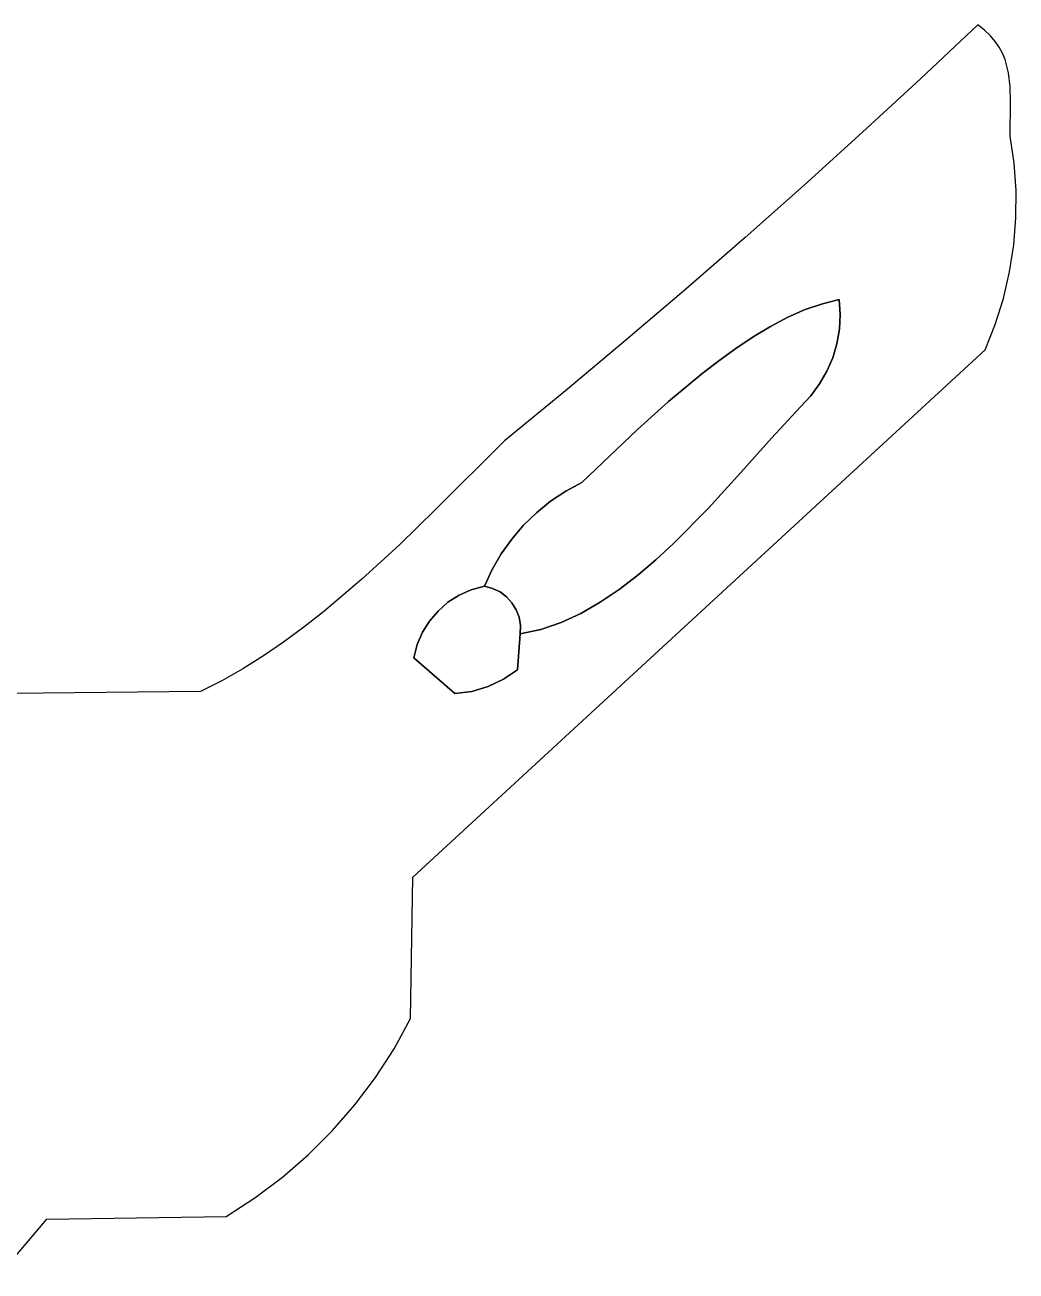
# Model space of a CAD drawing. Header units: inches. Extents: x 37.2 to 70.6, y 17.4 to 61.6.
# Drawn here: x 67.384 to 70.077, y 48.193 to 51.581 of the extents above; entities that cross this region are included whole.
import ezdxf

# ---------------------------------------------------------------- set-up
doc = ezdxf.new("R2010")
doc.units = ezdxf.units.IN
doc.layers.add('SURFACES_FOR_SKETCHUP', color=7, linetype='Continuous')

msp = doc.modelspace()

# ---------------------------------------------------------------- linework, layer by layer
at = {"layer": 'SURFACES_FOR_SKETCHUP'}
for points, invisible_edges in [([(69.9915, 51.5666), (69.9732, 51.5811), (69.8173, 51.4343)], 8), ([(69.9915, 51.5666), (69.8173, 51.4343), (70.0071, 51.5517)], 3), ([(70.0071, 51.5517), (69.8173, 51.4343), (70.0203, 51.5363)], 3), ([(70.0203, 51.5363), (69.8173, 51.4343), (70.0312, 51.5204)], 3), ([(70.04, 51.5039), (70.0312, 51.5204), (69.8173, 51.4343)], 10), ([(70.0471, 51.4868), (70.04, 51.5039), (69.8173, 51.4343)], 10), ([(70.0564, 51.4509), (70.0471, 51.4868), (69.8173, 51.4343)], 10), ([(70.0608, 51.4123), (70.0564, 51.4509), (69.8173, 51.4343)], 10), ([(69.8173, 51.4343), (69.6599, 51.2891), (70.0609, 51.2789)], 10), ([(70.062, 51.3709), (70.0608, 51.4123), (69.8173, 51.4343)], 10), ([(70.0609, 51.2789), (70.062, 51.3709), (69.8173, 51.4343)], 10), ([(69.6599, 51.2891), (69.5012, 51.1454), (69.5966, 50.8343)], 10), ([(69.5966, 50.8343), (70.0708, 50.9829), (69.6599, 51.2891)], 11), ([(70.0766, 51.0567), (69.6599, 51.2891), (70.0708, 50.9829)], 3), ([(70.077, 51.1309), (69.6599, 51.2891), (70.0766, 51.0567)], 3), ([(70.0717, 51.205), (69.6599, 51.2891), (70.077, 51.1309)], 3), ([(70.0717, 51.205), (70.0609, 51.2789), (69.6599, 51.2891)], 10), ([(69.5012, 51.1454), (69.3411, 51.0032), (69.5507, 50.8231)], 10), ([(69.5507, 50.8231), (69.5966, 50.8343), (69.5012, 51.1454)], 10), ([(69.3411, 51.0032), (69.1796, 50.8626), (69.4099, 50.7613)], 10), ([(69.5041, 50.8069), (69.5507, 50.8231), (69.3411, 51.0032)], 10), ([(69.4571, 50.7861), (69.5041, 50.8069), (69.3411, 51.0032)], 10), ([(69.4099, 50.7613), (69.4571, 50.7861), (69.3411, 51.0032)], 10), ([(70.0708, 50.9829), (69.5966, 50.8343), (70.0594, 50.9097)], 3), ([(70.0594, 50.9097), (69.5966, 50.8343), (70.0427, 50.8375)], 3), ([(69.1796, 50.8626), (69.0167, 50.7235), (69.2227, 50.6322)], 10), ([(69.3627, 50.733), (69.4099, 50.7613), (69.1796, 50.8626)], 10), ([(69.3156, 50.7017), (69.3627, 50.733), (69.1796, 50.8626)], 10), ([(69.2688, 50.6679), (69.3156, 50.7017), (69.1796, 50.8626)], 10), ([(69.2227, 50.6322), (69.2688, 50.6679), (69.1796, 50.8626)], 10), ([(69.5992, 50.7938), (69.5966, 50.8343), (69.5507, 50.8231)], 8), ([(70.0205, 50.7666), (70.0427, 50.8375), (69.5966, 50.8343)], 10), ([(69.5992, 50.7938), (70.0205, 50.7666), (69.5966, 50.8343)], 3), ([(69.5041, 50.8069), (69.4571, 50.7861), (69.5901, 50.7142)], 10), ([(69.5041, 50.8069), (69.597, 50.7536), (69.5507, 50.8231)], 3), ([(69.5901, 50.7142), (69.597, 50.7536), (69.5041, 50.8069)], 10), ([(69.5992, 50.7938), (69.5507, 50.8231), (69.597, 50.7536)], 3), ([(69.597, 50.7536), (69.9929, 50.6972), (69.5992, 50.7938)], 3), ([(70.0205, 50.7666), (69.5992, 50.7938), (69.9929, 50.6972)], 3), ([(69.4099, 50.7613), (69.3627, 50.733), (69.5191, 50.5725)], 10), ([(69.4571, 50.7861), (69.4099, 50.7613), (69.5631, 50.6394)], 10), ([(69.5191, 50.5725), (69.5431, 50.6048), (69.4099, 50.7613)], 10), ([(69.5431, 50.6048), (69.5631, 50.6394), (69.4099, 50.7613)], 10), ([(69.5631, 50.6394), (69.5788, 50.676), (69.4571, 50.7861)], 10), ([(69.5788, 50.676), (69.5901, 50.7142), (69.4571, 50.7861)], 10), ([(69.0167, 50.7235), (68.8525, 50.5861), (69.0475, 50.4798)], 10), ([(69.1328, 50.5569), (69.2227, 50.6322), (69.0167, 50.7235)], 10), ([(69.0475, 50.4798), (69.1328, 50.5569), (69.0167, 50.7235)], 10), ([(69.3156, 50.7017), (69.4912, 50.543), (69.3627, 50.733)], 3), ([(69.4912, 50.543), (69.5191, 50.5725), (69.3627, 50.733)], 10), ([(69.5901, 50.7142), (69.9929, 50.6972), (69.597, 50.7536)], 3), ([(69.9929, 50.6972), (69.0985, 50.127), (68.4375, 49.2635)], 3), ([(69.1469, 50.1718), (69.0985, 50.127), (69.9929, 50.6972)], 10), ([(69.2401, 50.2666), (69.1469, 50.1718), (69.9929, 50.6972)], 10), ([(69.3287, 50.3637), (69.2401, 50.2666), (69.9929, 50.6972)], 10), ([(69.2688, 50.6679), (69.4912, 50.543), (69.3156, 50.7017)], 3), ([(69.3287, 50.3637), (69.9929, 50.6972), (69.4124, 50.4576)], 3), ([(69.4124, 50.4576), (69.9929, 50.6972), (69.4912, 50.543)], 3), ([(69.5191, 50.5725), (69.4912, 50.543), (69.9929, 50.6972)], 10), ([(69.5431, 50.6048), (69.5191, 50.5725), (69.9929, 50.6972)], 10), ([(69.5631, 50.6394), (69.5431, 50.6048), (69.9929, 50.6972)], 10), ([(69.5631, 50.6394), (69.9929, 50.6972), (69.5788, 50.676)], 3), ([(69.5788, 50.676), (69.9929, 50.6972), (69.5901, 50.7142)], 3), ([(69.2227, 50.6322), (69.4124, 50.4576), (69.2688, 50.6679)], 3), ([(69.4912, 50.543), (69.2688, 50.6679), (69.4124, 50.4576)], 3), ([(69.1328, 50.5569), (69.3287, 50.3637), (69.2227, 50.6322)], 3), ([(69.4124, 50.4576), (69.2227, 50.6322), (69.3287, 50.3637)], 3), ([(68.8525, 50.5861), (68.687, 50.4502), (68.8971, 50.3369)], 10), ([(68.8971, 50.3369), (69.0475, 50.4798), (68.8525, 50.5861)], 10), ([(69.0475, 50.4798), (69.3287, 50.3637), (69.1328, 50.5569)], 3), ([(68.8971, 50.3369), (69.1469, 50.1718), (69.0475, 50.4798)], 3), ([(69.3287, 50.3637), (69.0475, 50.4798), (69.2401, 50.2666)], 3), ([(69.2401, 50.2666), (69.0475, 50.4798), (69.1469, 50.1718)], 3), ([(68.4995, 50.2633), (68.7386, 50.2206), (68.687, 50.4502)], 3), ([(68.8533, 50.3132), (68.8971, 50.3369), (68.687, 50.4502)], 10), ([(68.8121, 50.2858), (68.8533, 50.3132), (68.687, 50.4502)], 10), ([(68.8121, 50.2858), (68.687, 50.4502), (68.7738, 50.2548)], 3), ([(68.7738, 50.2548), (68.687, 50.4502), (68.7386, 50.2206)], 3), ([(68.8533, 50.3132), (69.0491, 50.0848), (68.8971, 50.3369)], 3), ([(69.1469, 50.1718), (68.8971, 50.3369), (69.0985, 50.127)], 3), ([(69.0985, 50.127), (68.8971, 50.3369), (69.0491, 50.0848)], 3), ([(68.7738, 50.2548), (68.9468, 50.0111), (68.8121, 50.2858)], 3), ([(68.8533, 50.3132), (68.8121, 50.2858), (68.9985, 50.046)], 10), ([(68.9468, 50.0111), (68.9985, 50.046), (68.8121, 50.2858)], 10), ([(69.0491, 50.0848), (68.8533, 50.3132), (68.9985, 50.046)], 3), ([(68.4995, 50.2633), (68.4011, 50.1678), (68.5634, 50.0305)], 10), ([(68.5634, 50.0305), (68.5966, 50.0453), (68.4995, 50.2633)], 10), ([(68.6533, 50.1003), (68.4995, 50.2633), (68.5966, 50.0453)], 11), ([(68.7386, 50.2206), (68.4995, 50.2633), (68.7066, 50.1832)], 3), ([(68.6781, 50.1431), (68.4995, 50.2633), (68.6533, 50.1003)], 3), ([(68.7066, 50.1832), (68.4995, 50.2633), (68.6781, 50.1431)], 3), ([(68.7738, 50.2548), (68.7386, 50.2206), (68.9468, 50.0111)], 10), ([(68.7066, 50.1832), (68.8941, 49.9809), (68.7386, 50.2206)], 3), ([(68.8941, 49.9809), (68.9468, 50.0111), (68.7386, 50.2206)], 10), ([(68.6781, 50.1431), (68.6923, 50.0259), (68.7066, 50.1832)], 3), ([(68.707, 50.0097), (68.7066, 50.1832), (68.6923, 50.0259)], 3), ([(68.7066, 50.1832), (68.707, 50.0097), (68.8941, 49.9809)], 11), ([(68.2995, 50.0744), (68.5061, 49.9875), (68.4011, 50.1678)], 3), ([(68.5331, 50.0111), (68.5634, 50.0305), (68.4011, 50.1678)], 10), ([(68.5331, 50.0111), (68.4011, 50.1678), (68.5061, 49.9875)], 3), ([(69.0491, 50.0848), (68.4375, 49.2635), (69.0985, 50.127)], 3), ([(68.6781, 50.1431), (68.6533, 50.1003), (68.6747, 50.0392)], 10), ([(68.6781, 50.1431), (68.6747, 50.0392), (68.6923, 50.0259)], 9), ([(69.0491, 50.0848), (68.9985, 50.046), (68.4375, 49.2635)], 10), ([(68.5966, 50.0453), (68.6324, 50.0551), (68.6533, 50.1003)], 8), ([(68.6324, 50.0551), (68.6546, 50.0491), (68.6533, 50.1003)], 2), ([(68.6546, 50.0491), (68.6747, 50.0392), (68.6533, 50.1003)], 10), ([(68.1948, 49.9853), (68.4495, 49.8962), (68.2995, 50.0744)], 3), ([(68.5061, 49.9875), (68.2995, 50.0744), (68.4829, 49.9602)], 3), ([(68.4639, 49.9296), (68.2995, 50.0744), (68.4495, 49.8962)], 3), ([(68.4829, 49.9602), (68.2995, 50.0744), (68.4639, 49.9296)], 3), ([(68.9985, 50.046), (68.9468, 50.0111), (68.4375, 49.2635)], 10), ([(68.6324, 50.0551), (68.5966, 50.0453), (68.6546, 50.0491)], 2), ([(68.6747, 50.0392), (68.6546, 50.0491), (68.5966, 50.0453)], 10), ([(68.5634, 50.0305), (68.5331, 50.0111), (68.7298, 49.9252)], 10), ([(68.5634, 50.0305), (68.7264, 49.9704), (68.5966, 50.0453)], 3), ([(68.7298, 49.9252), (68.7302, 49.9483), (68.5634, 50.0305)], 10), ([(68.7264, 49.9704), (68.5634, 50.0305), (68.7302, 49.9483)], 3), ([(68.707, 50.0097), (68.6923, 50.0259), (68.5966, 50.0453)], 10), ([(68.7264, 49.9704), (68.7185, 49.991), (68.5966, 50.0453)], 10), ([(68.6747, 50.0392), (68.5966, 50.0453), (68.6923, 50.0259)], 3), ([(68.707, 50.0097), (68.5966, 50.0453), (68.7185, 49.991)], 3), ([(68.1411, 49.9432), (68.4403, 49.8603), (68.1948, 49.9853)], 3), ([(68.4495, 49.8962), (68.1948, 49.9853), (68.4403, 49.8603)], 3), ([(68.7225, 49.8278), (68.4375, 49.2635), (68.9468, 50.0111)], 11), ([(68.5061, 49.9875), (68.4829, 49.9602), (68.6423, 49.7822)], 10), ([(68.5331, 50.0111), (68.5061, 49.9875), (68.6423, 49.7822)], 10), ([(68.6423, 49.7822), (68.7298, 49.9252), (68.5331, 50.0111)], 11), ([(68.7185, 49.991), (68.8404, 49.9561), (68.707, 50.0097)], 3), ([(68.8941, 49.9809), (68.707, 50.0097), (68.8404, 49.9561)], 3), ([(68.7264, 49.9704), (68.7856, 49.9373), (68.7185, 49.991)], 3), ([(68.8404, 49.9561), (68.7185, 49.991), (68.7856, 49.9373)], 3), ([(68.9468, 50.0111), (68.8941, 49.9809), (68.7225, 49.8278)], 10), ([(68.8941, 49.9809), (68.8404, 49.9561), (68.7225, 49.8278)], 10), ([(68.4639, 49.9296), (68.5981, 49.7691), (68.4829, 49.9602)], 3), ([(68.5981, 49.7691), (68.6423, 49.7822), (68.4829, 49.9602)], 10), ([(68.8404, 49.9561), (68.7856, 49.9373), (68.7225, 49.8278)], 10), ([(68.7302, 49.9483), (68.7856, 49.9373), (68.7264, 49.9704)], 3), ([(68.7302, 49.9483), (68.7298, 49.9252), (68.7856, 49.9373)], 8), ([(68.0867, 49.9031), (68.4403, 49.8603), (68.1411, 49.9432)], 3), ([(68.4639, 49.9296), (68.4495, 49.8962), (68.5521, 49.7629)], 10), ([(68.5981, 49.7691), (68.4639, 49.9296), (68.5521, 49.7629)], 3), ([(68.6841, 49.8019), (68.7298, 49.9252), (68.6423, 49.7822)], 3), ([(68.6841, 49.8019), (68.7225, 49.8278), (68.7298, 49.9252)], 8), ([(68.7856, 49.9373), (68.7298, 49.9252), (68.7225, 49.8278)], 8), ([(68.0315, 49.8653), (68.4403, 49.8603), (68.0867, 49.9031)], 3), ([(68.4403, 49.8603), (68.5521, 49.7629), (68.4495, 49.8962)], 2), ([(67.9754, 49.8301), (68.4375, 49.2635), (68.0315, 49.8653)], 3), ([(68.4403, 49.8603), (68.0315, 49.8653), (68.4375, 49.2635)], 11), ([(68.5521, 49.7629), (68.4403, 49.8603), (68.4375, 49.2635)], 10), ([(67.9185, 49.7979), (68.4375, 49.2635), (67.9754, 49.8301)], 3), ([(68.7225, 49.8278), (68.6841, 49.8019), (68.4375, 49.2635)], 10), ([(67.9185, 49.7979), (67.8607, 49.7689), (68.4375, 49.2635)], 10), ([(68.6841, 49.8019), (68.6423, 49.7822), (68.4375, 49.2635)], 10), ([(68.6423, 49.7822), (68.5981, 49.7691), (68.4375, 49.2635)], 10), ([(66.9366, 48.8737), (67.8607, 49.7689), (66.944, 49.3341)], 3), ([(66.9366, 48.8737), (68.1534, 48.5092), (67.8607, 49.7689)], 11), ([(67.3469, 49.7629), (66.944, 49.3341), (67.8607, 49.7689)], 2), ([(68.2191, 48.5748), (68.28, 48.6449), (67.8607, 49.7689)], 10), ([(68.28, 48.6449), (68.336, 48.7192), (67.8607, 49.7689)], 10), ([(68.1534, 48.5092), (68.2191, 48.5748), (67.8607, 49.7689)], 10), ([(68.336, 48.7192), (68.4375, 49.2635), (67.8607, 49.7689)], 11), ([(68.5981, 49.7691), (68.5521, 49.7629), (68.4375, 49.2635)], 10), ([(68.336, 48.7192), (68.3866, 48.7975), (68.4375, 49.2635)], 10), ([(68.4318, 48.8794), (68.4375, 49.2635), (68.3866, 48.7975)], 2), ([(66.9366, 48.8737), (66.8912, 48.8091), (67.4434, 48.3343)], 10), ([(67.4434, 48.3343), (68.1534, 48.5092), (66.9366, 48.8737)], 11), ([(66.8912, 48.8091), (66.8424, 48.7472), (67.4434, 48.3343)], 10), ([(67.4434, 48.3343), (66.8424, 48.7472), (67.3238, 48.1928)], 3), ([(68.0832, 48.4483), (68.1534, 48.5092), (67.4434, 48.3343)], 10), ([(68.0832, 48.4483), (67.4434, 48.3343), (68.0086, 48.3923)], 3), ([(67.93, 48.3416), (68.0086, 48.3923), (67.4434, 48.3343)], 2)]:
    msp.add_3dface(points, dxfattribs=dict(at, invisible_edges=invisible_edges))

doc.saveas('drawing.dxf')
